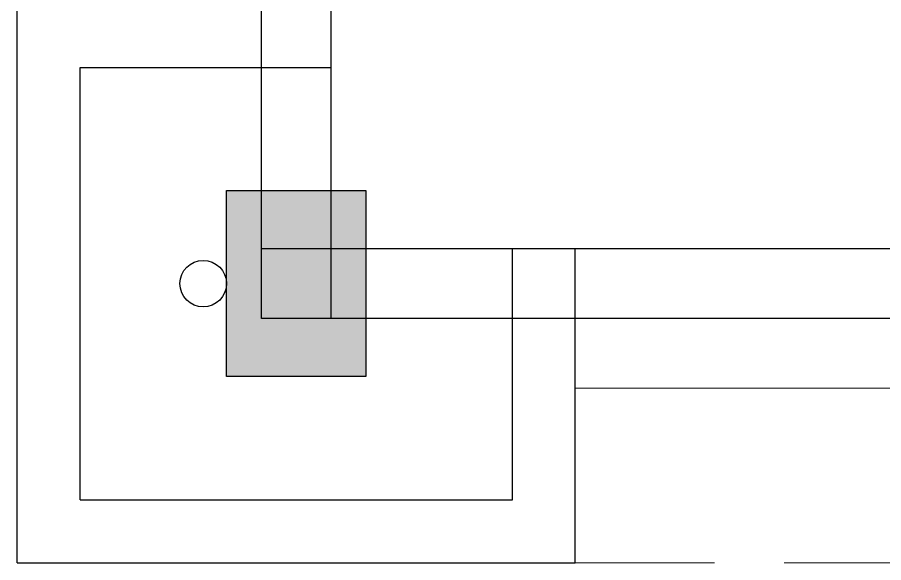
# Model space of a CAD drawing. Header units: inches. Extents: x -86208230 to 200276, y 9267 to 1246656.
# Drawn here: x 121279 to 123143, y 49873 to 51046 of the extents above; entities that cross this region are included whole.
import ezdxf

# ---------------------------------------------------------------- set-up
doc = ezdxf.new("R2010")
doc.units = ezdxf.units.IN
doc.header["$MEASUREMENT"] = 0
doc.linetypes.add('HIDDEN', pattern=[0.375, 0.25, -0.125])
for name, color, linetype, lineweight in [('COLUMN', 8, 'Continuous', 30), ('LW', 8, 'Continuous', 20), ('wall', 8, 'Continuous', 30)]:
    doc.layers.add(name, color=color, linetype=linetype, lineweight=lineweight)
doc.layers.add('DOWNPIPE', color=8, linetype='Continuous')

msp = doc.modelspace()

# ---------------------------------------------------------------- linework, layer by layer
at = {"layer": 'COLUMN'}
msp.add_lwpolyline([(121728.7, 50673.1), (122028.7, 50673.1), (122028.7, 50273.1), (121728.7, 50273.1)], close=True, dxfattribs=at)
msp.add_solid([(121728.7, 50673.1), (122028.7, 50673.1), (121728.7, 50273.1), (122028.7, 50273.1)], dxfattribs=at)
at = {"layer": 'DOWNPIPE'}
msp.add_circle((121678.7, 50473.1), 50, dxfattribs=at)
at = {"layer": 'LW'}
msp.add_line((123653.7, 50248.1), (122478.7, 50248.1), dxfattribs=at)
at = {"layer": 'LW', "linetype": 'HIDDEN', "ltscale": 1200}
msp.add_line((122478.7, 49873.1), (123653.7, 49873.1), dxfattribs=at)
at = {"layer": 'wall'}
for p, q in [((121953.7, 50398.1), (121953.7, 51973.1)), ((121803.7, 50398.1), (121803.7, 51823.1)), ((121278.7, 49873.1), (121278.7, 51073.1)), ((121413.7, 50938.1), (121953.7, 50938.1)), ((121413.7, 50008.1), (121413.7, 50938.1)), ((123953.7, 50548.1), (121803.7, 50548.1)), ((122343.7, 50008.1), (122343.7, 50548.1)), ((122478.7, 49873.1), (122478.7, 50548.1)), ((123653.7, 50398.1), (121803.7, 50398.1)), ((121413.7, 50008.1), (122343.7, 50008.1)), ((121278.7, 49873.1), (122478.7, 49873.1))]:
    msp.add_line(p, q, dxfattribs=at)

doc.saveas('drawing.dxf')
